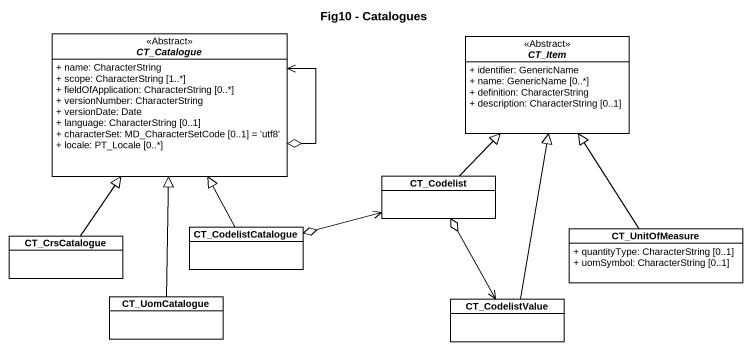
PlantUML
@startuml
title Fig10 - Catalogues
hide circle
hide empty members
skinparam classAttributeIconSize 0
abstract class CT_Catalogue <<Abstract>> {
  + name: CharacterString
  + scope: CharacterString [1..*]
  + fieldOfApplication: CharacterString [0..*]
  + versionNumber: CharacterString
  + versionDate: Date
  + language: CharacterString [0..1]
  + characterSet: MD_CharacterSetCode [0..1] = 'utf8'
  + locale: PT_Locale [0..*]
}
abstract class CT_Item <<Abstract>> {
  + identifier: GenericName
  + name: GenericName [0..*]
  + definition: CharacterString
  + description: CharacterString [0..1]
}
class CT_Codelist
class CT_CrsCatalogue
class CT_CodelistCatalogue
class CT_UnitOfMeasure {
  + quantityType: CharacterString [0..1]
  + uomSymbol: CharacterString [0..1]
}
class CT_UomCatalogue
class CT_CodelistValue
CT_Catalogue o--> CT_Catalogue
CT_Codelist -up-|> CT_Item
CT_Codelist o--> CT_CodelistValue
CT_CrsCatalogue -up-|> CT_Catalogue
CT_CodelistCatalogue -up-|> CT_Catalogue
CT_CodelistCatalogue o-right-> CT_Codelist
CT_UnitOfMeasure -up-|> CT_Item
CT_UomCatalogue -up-|> CT_Catalogue
CT_CodelistValue -up-|> CT_Item
@enduml
